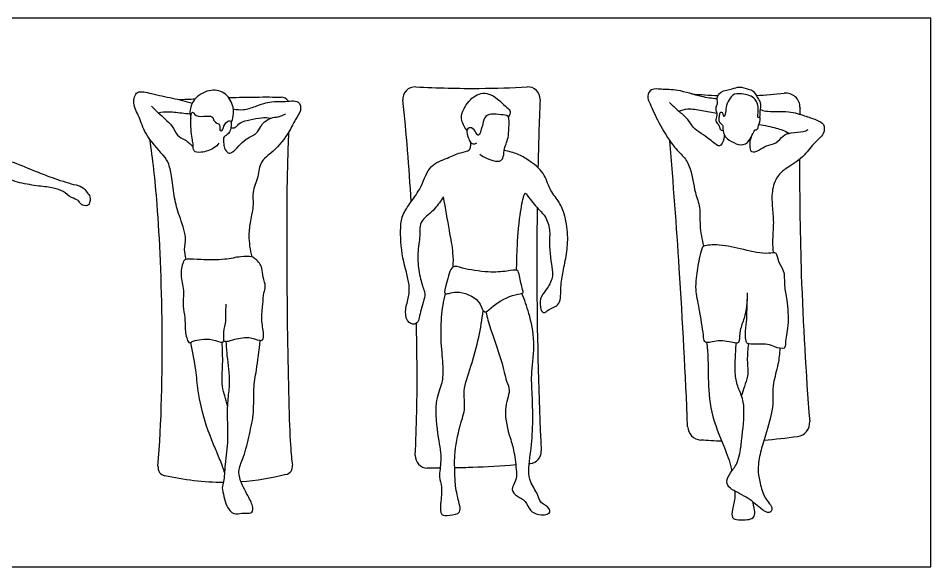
# Model space of a CAD drawing. Header units: millimetres. Extents: x 144.8 to 160.3, y 0.8 to 12.7.
# Drawn here: x 148.674 to 152.729, y 7.167 to 9.605 of the extents above; entities that cross this region are included whole.
import ezdxf

# ---------------------------------------------------------------- set-up
doc = ezdxf.new("R2010")
doc.units = ezdxf.units.MM
doc.layers.add('AG-PEOPLE', color=7, linetype='Continuous', true_color=0x66ccff)
doc.layers.add('X-VPRT', color=6, linetype='Continuous', true_color=0xff00ff)

msp = doc.modelspace()

# ---------------------------------------------------------------- linework, layer by layer
at = {"layer": 'AG-PEOPLE'}
for centre, radius, start, end in [((150.4371, 9.246), 0.0541, 87.043, 185.97), ((150.9386, 9.2461), 0.0541, 357.6818, 93.1565), ((149.8415, 9.216), 0.0385, 32.3543, 88.8693), ((152.0845, 9.2093), 0.0631, 358.9968, 96.5837), ((151.7115, 7.7929), 0.0631, 182.3558, 265.493), ((152.1278, 7.8077), 0.0631, 278.5819, 4.5817), ((150.9437, 7.6791), 0.0541, 275.401, 2.7225), ((150.4922, 7.6598), 0.0541, 177.5848, 269.3593), ((149.3332, 7.6093), 0.0385, 175.3557, 256.9561), ((149.854, 7.6138), 0.0385, 284.2311, 7.575)]:
    msp.add_arc(centre, radius, start, end, dxfattribs=at)
for points, knots in [([(149.6199, 9.1402), (149.6231, 9.147), (149.6291, 9.1617), (149.6341, 9.2124), (149.5998, 9.2761), (149.5298, 9.2939), (149.4565, 9.2565), (149.4334, 9.1985), (149.4374, 9.172), (149.4409, 9.16)], [0, 0, 0, 0, 0.271565, 0.670423, 1.140852, 1.604014, 2.106691, 2.542717, 2.894091, 2.894091, 2.894091, 2.894091]), ([(150.4399, 9.3001), (150.5357, 9.2951), (150.7164, 9.2914), (150.866, 9.2963), (150.9356, 9.3002)], [13.943359, 13.943359, 13.943359, 13.943359, 14.814156, 15.551598, 15.551598, 15.551598, 15.551598]), ([(151.7798, 9.2466), (151.7562, 9.2493), (151.7095, 9.2536), (151.6056, 9.2902), (151.5352, 9.287), (151.486, 9.2956), (151.4648, 9.2578), (151.483, 9.2217), (151.5193, 9.139), (151.5793, 9.0392), (151.6311, 8.9911), (151.6647, 8.9406), (151.6786, 8.829), (151.7067, 8.7658), (151.6998, 8.6834), (151.7117, 8.6224), (151.7188, 8.5917)], [0, 0, 0, 0, 0.483384, 1.079804, 1.568277, 1.946911, 2.274414, 2.62187, 3.16995, 3.795445, 4.26896, 4.708065, 5.308466, 5.787699, 6.296091, 6.853115, 6.853115, 6.853115, 6.853115]), ([(151.8064, 9.1042), (151.7945, 9.1052), (151.7924, 9.1172), (151.7881, 9.1319), (151.7688, 9.1491), (151.7849, 9.1743), (151.7699, 9.2054), (151.7839, 9.2262), (151.7763, 9.2491), (151.7936, 9.2848), (151.8475, 9.2881), (151.8765, 9.3051), (151.9182, 9.2887), (151.9415, 9.2853), (151.9632, 9.2439), (151.9749, 9.2261), (151.9688, 9.1926), (151.9688, 9.1756), (151.9684, 9.1667)], [0, 0, 0, 0, 0.218603, 0.459942, 0.734734, 1.032071, 1.364678, 1.642375, 1.920952, 2.264563, 2.686785, 3.028958, 3.40753, 3.694532, 4.083981, 4.362334, 4.694919, 5.000972, 5.000972, 5.000972, 5.000972]), ([(149.4193, 8.5337), (149.416, 8.5501), (149.4092, 8.5781), (149.4244, 8.6338), (149.3882, 8.729), (149.366, 8.8041), (149.3584, 8.8932), (149.3446, 8.9591), (149.3195, 8.9976), (149.2323, 9.0899), (149.2153, 9.1653), (149.1782, 9.2239), (149.1981, 9.29), (149.2707, 9.2674), (149.3595, 9.2513), (149.4177, 9.2356), (149.4469, 9.2276)], [0, 0, 0, 0, 0.363298, 0.788742, 1.358264, 1.876615, 2.41817, 2.875993, 3.26549, 3.900022, 4.412474, 4.879657, 5.282827, 5.735417, 6.292467, 6.838271, 6.838271, 6.838271, 6.838271]), ([(149.609, 9.2526), (149.6535, 9.2539), (149.7528, 9.2558), (149.808, 9.2552), (149.8423, 9.2545)], [15.0850714, 15.0850714, 15.0850714, 15.0850714, 15.4410386, 15.9613635, 15.9613635, 15.9613635, 15.9613635]), ([(150.6676, 9.1076), (150.6551, 9.1214), (150.6369, 9.1587), (150.6516, 9.206), (150.701, 9.2703), (150.7773, 9.2788), (150.8423, 9.2077), (150.864, 9.1943), (150.8569, 9.1731), (150.8516, 9.1661)], [0, 0, 0, 0, 0.428304, 0.822902, 1.322885, 1.795601, 2.342652, 2.613055, 2.907212, 2.907212, 2.907212, 2.907212]), ([(151.9491, 9.1092), (151.942, 9.1068), (151.9266, 9.0545), (151.8858, 9.0368), (151.842, 9.0565), (151.8071, 9.0822), (151.8046, 9.1206), (151.805, 9.131), (151.7938, 9.1366), (151.7854, 9.151), (151.7888, 9.1724), (151.7914, 9.1884), (151.8085, 9.1854), (151.8076, 9.161), (151.8177, 9.1811), (151.8176, 9.2106), (151.8306, 9.2428), (151.8545, 9.2738), (151.8973, 9.2671), (151.9242, 9.2627), (151.953, 9.2462), (151.9666, 9.2038), (151.956, 9.1536), (151.9703, 9.1719), (151.9721, 9.1504), (151.9613, 9.1222), (151.9582, 9.1083), (151.9491, 9.1092)], [0, 0, 0, 0, 0.42904, 0.805886, 1.198978, 1.580865, 1.927644, 2.10351, 2.294886, 2.5264, 2.802154, 3.016114, 3.215729, 3.442699, 3.642743, 3.973156, 4.319103, 4.665517, 5.03292, 5.342746, 5.660133, 6.064475, 6.41496, 6.581019, 6.792086, 7.139873, 7.350128, 7.350128, 7.350128, 7.350128]), ([(149.2665, 9.2137), (149.2764, 9.2042), (149.2963, 9.1854), (149.3262, 9.1568), (149.3605, 9.1274), (149.3771, 9.0814), (149.4162, 9.0664), (149.4397, 9.0451), (149.4515, 9.0346)], [0, 0, 0, 0, 0.366686, 0.734926, 1.119355, 1.506065, 1.865811, 2.260383, 2.260383, 2.260383, 2.260383]), ([(149.6295, 9.2021), (149.6443, 9.1992), (149.676, 9.1961), (149.7285, 9.2131), (149.8002, 9.24), (149.8499, 9.2304), (149.9251, 9.2467), (149.933, 9.1914), (149.9024, 9.1544), (149.8793, 9.097), (149.8105, 9.0109), (149.7453, 8.9712), (149.7431, 8.8997), (149.711, 8.8326), (149.7215, 8.7777), (149.7042, 8.703), (149.6957, 8.6396), (149.703, 8.575), (149.7113, 8.5443)], [0, 0, 0, 0, 0.384319, 0.812894, 1.304958, 1.726305, 2.183515, 2.539751, 2.928463, 3.381511, 3.982908, 4.468242, 4.932641, 5.418541, 5.841748, 6.333434, 6.798571, 7.35869, 7.35869, 7.35869, 7.35869]), ([(151.8105, 9.0895), (151.8123, 9.0761), (151.8045, 9.0499), (151.7901, 9.0338), (151.7674, 9.0483), (151.7201, 9.0877), (151.681, 9.1093), (151.6651, 9.1317), (151.6438, 9.165), (151.6023, 9.1961), (151.5791, 9.2193), (151.5672, 9.231)], [0, 0, 0, 0, 0.364769, 0.599841, 0.868538, 1.327238, 1.710752, 2.002032, 2.357195, 2.769814, 3.174441, 3.174441, 3.174441, 3.174441]), ([(148.2327, 9.1844), (148.234, 9.1748), (148.2386, 9.1568), (148.2408, 9.1096), (148.2853, 9.0972), (148.3416, 9.0782), (148.4222, 9.0923), (148.4961, 9.0281), (148.5707, 8.9886), (148.6507, 8.9677), (148.7545, 8.9228), (148.8206, 8.898), (148.9169, 8.8651), (148.9579, 8.86), (148.979, 8.8306), (148.9953, 8.8138), (148.9919, 8.7768), (148.9738, 8.7692), (148.9475, 8.7796), (148.9434, 8.7983), (148.9064, 8.8061), (148.8745, 8.8385), (148.8298, 8.8521), (148.764, 8.8591), (148.678, 8.8717), (148.5944, 8.9042), (148.4665, 8.9407), (148.4109, 8.9636), (148.3793, 8.9515), (148.3756, 8.9121), (148.351, 8.8253), (148.3518, 8.7482), (148.3496, 8.689), (148.3496, 8.6599)], [0, 0, 0, 0, 0.307127, 0.671472, 1.032034, 1.471957, 1.969695, 2.518857, 3.040044, 3.561432, 4.158263, 4.655206, 5.222139, 5.582339, 5.906368, 6.182725, 6.504745, 6.734987, 7.020208, 7.250076, 7.580913, 7.963233, 8.344699, 8.807502, 9.33237, 9.883402, 10.543673, 10.977906, 11.26294, 11.601935, 12.141522, 12.65065, 13.182701, 13.182701, 13.182701, 13.182701]), ([(149.2962, 9.1854), (149.3097, 9.1882), (149.3386, 9.1908), (149.3669, 9.1877), (149.4138, 9.1835), (149.437, 9.1802)], [0, 0, 0, 0, 0.368573, 0.680994, 1.161356, 1.161356, 1.161356, 1.161356]), ([(149.565, 9.0497), (149.5588, 9.0418), (149.5457, 9.0255), (149.4884, 9.0057), (149.449, 9.0103), (149.4531, 9.0429), (149.4467, 9.0649), (149.4425, 9.1019), (149.4384, 9.1483), (149.4454, 9.2014), (149.463, 9.1635), (149.5102, 9.1724), (149.5424, 9.1686), (149.5408, 9.143), (149.5746, 9.136), (149.5667, 9.1029), (149.5848, 9.1055), (149.586, 9.1346), (149.6187, 9.1589), (149.622, 9.1264), (149.6129, 9.089), (149.5842, 9.0809), (149.5863, 9.059), (149.5871, 9.0327), (149.5988, 9.0124), (149.6086, 9.0035), (149.6361, 9.012), (149.674, 9.0701), (149.7334, 9.0872), (149.7508, 9.1249), (149.7674, 9.1457), (149.7981, 9.1655), (149.8285, 9.1647), (149.8522, 9.1752), (149.8635, 9.181)], [0, 0, 0, 0, 0.314637, 0.760498, 1.083106, 1.374249, 1.652467, 1.994232, 2.415001, 2.753474, 3.021942, 3.416382, 3.716606, 3.963565, 4.263309, 4.54638, 4.714044, 5.018845, 5.325333, 5.59177, 5.947241, 6.228583, 6.474132, 6.769309, 7.047696, 7.311548, 7.552975, 8.235182, 8.674459, 9.032612, 9.32564, 9.660645, 10.013104, 10.366391, 10.366391, 10.366391, 10.366391]), ([(149.6189, 9.1181), (149.6254, 9.1176), (149.6409, 9.117), (149.6592, 9.1459), (149.7039, 9.1529), (149.7546, 9.166), (149.7821, 9.1631), (149.7952, 9.161)], [0, 0, 0, 0, 0.253908, 0.567408, 0.948587, 1.366574, 1.721931, 1.721931, 1.721931, 1.721931]), ([(150.7253, 9.001), (150.7352, 8.9934), (150.7553, 8.981), (150.806, 8.9635), (150.831, 8.9803), (150.8314, 9.0178), (150.841, 9.0462), (150.8525, 9.0753), (150.853, 9.116), (150.8596, 9.1765), (150.8177, 9.1739), (150.7762, 9.1839), (150.74, 9.1656), (150.7396, 9.1273), (150.7286, 9.1148), (150.7263, 9.0862), (150.7128, 9.0832), (150.7065, 9.1049), (150.683, 9.1245), (150.6617, 9.1086), (150.6731, 9.0747), (150.681, 9.0539), (150.6989, 9.0443), (150.7076, 9.0494), (150.711, 9.0521)], [0, 0, 0, 0, 0.350129, 0.756785, 1.037975, 1.37694, 1.693772, 2.005497, 2.385167, 2.790286, 3.111646, 3.492154, 3.82998, 4.162189, 4.401409, 4.69352, 4.854525, 5.113701, 5.412356, 5.656514, 5.985599, 6.261472, 6.498744, 6.705252, 6.705252, 6.705252, 6.705252]), ([(151.6093, 9.1917), (151.622, 9.197), (151.6494, 9.2067), (151.7131, 9.1952), (151.7566, 9.188), (151.7788, 9.1828)], [0, 0, 0, 0, 0.367271, 0.821469, 1.295246, 1.295246, 1.295246, 1.295246]), ([(151.9705, 9.1998), (151.979, 9.1967), (151.9958, 9.1883), (152.0991, 9.1949), (152.1657, 9.1725), (152.2178, 9.1549), (152.258, 9.1374), (152.2565, 9.0872), (152.206, 9.0499), (152.1621, 8.985), (152.0903, 8.941), (152.0485, 8.9107), (152.0205, 8.8439), (152.0239, 8.7696), (152.032, 8.6982), (152.0239, 8.6131), (152.0271, 8.5803), (152.0285, 8.5641)], [0, 0, 0, 0, 0.298432, 0.870358, 1.353052, 1.762643, 2.107252, 2.455912, 2.886267, 3.37412, 3.893442, 4.302893, 4.774257, 5.266556, 5.75929, 6.283298, 6.684354, 6.684354, 6.684354, 6.684354]), ([(151.9652, 9.1323), (151.9913, 9.1298), (152.0431, 9.1176), (152.0803, 9.1057), (152.0993, 9.0938)], [0, 0, 0, 0, 0.5083713, 0.9643098, 0.9643098, 0.9643098, 0.9643098]), ([(149.8748, 9.0977), (149.8711, 9.0088), (149.8617, 8.7042), (149.8735, 7.7618), (149.889, 7.6427), (149.8922, 7.6188)], [16.602025, 16.602025, 16.602025, 16.602025, 17.397325, 19.273781, 19.720603, 19.720603, 19.720603, 19.720603]), ([(151.9305, 9.0767), (151.9256, 9.0654), (151.9226, 9.0425), (151.927, 9.0036), (151.969, 9.0181), (151.9963, 9.0421), (152.0432, 9.0454), (152.0711, 9.0858), (152.1075, 9.0978), (152.1627, 9.0989), (152.1765, 9.1068), (152.1834, 9.1102)], [0, 0, 0, 0, 0.34875, 0.656921, 0.988459, 1.34301, 1.722302, 2.092456, 2.438888, 2.845057, 3.11151, 3.11151, 3.11151, 3.11151]), ([(149.2947, 7.6124), (149.3265, 8.0039), (149.3088, 8.6663), (149.2714, 8.981), (149.2589, 9.0669)], [11.011683, 11.011683, 11.011683, 11.011683, 12.939435, 13.692759, 13.692759, 13.692759, 13.692759]), ([(150.5634, 8.8109), (150.5514, 8.7949), (150.5285, 8.7555), (150.466, 8.7108), (150.4561, 8.6732), (150.46, 8.6365), (150.4461, 8.5572), (150.453, 8.4776), (150.471, 8.4077), (150.4876, 8.3767), (150.4613, 8.3072), (150.4552, 8.2696), (150.4446, 8.2425), (150.4027, 8.2468), (150.3892, 8.3041), (150.4093, 8.3614), (150.4159, 8.4239), (150.3772, 8.5397), (150.37, 8.6724), (150.3805, 8.7358), (150.4269, 8.7996), (150.4687, 8.8589), (150.4989, 8.9558), (150.5814, 8.9818), (150.634, 9.0092), (150.681, 9.0153), (150.6845, 9.0356), (150.6851, 9.0484), (150.6836, 9.0546)], [0.407214, 0.407214, 0.407214, 0.407214, 0.872498, 1.368006, 1.70538, 2.046359, 2.555154, 3.081598, 3.563319, 3.88586, 4.576068, 4.931496, 5.216281, 5.532846, 5.94324, 6.389029, 6.832522, 7.46815, 8.129959, 8.582947, 9.076542, 9.574167, 10.130903, 10.645011, 11.097879, 11.466157, 11.699101, 11.949822, 11.949822, 11.949822, 11.949822]), ([(151.6484, 7.7903), (151.6388, 8.0245), (151.6168, 8.4405), (151.585, 8.8707), (151.5691, 9.0603)], [10.342907, 10.342907, 10.342907, 10.342907, 11.806643, 12.964049, 12.964049, 12.964049, 12.964049]), ([(150.8885, 8.4849), (150.8886, 8.5162), (150.89, 8.5779), (150.9003, 8.7256), (150.9181, 8.8096), (150.926, 8.8352), (150.9506, 8.7957), (150.9955, 8.7455), (151.0252, 8.7153), (151.0387, 8.6478), (151.0307, 8.6188), (151.0434, 8.4968), (151.0529, 8.461), (151.0272, 8.4036), (150.9939, 8.3706), (150.9897, 8.3229), (151.0064, 8.2875), (151.0337, 8.3151), (151.087, 8.3286), (151.0829, 8.4149), (151.0946, 8.4797), (151.1117, 8.5586), (151.1191, 8.6408), (151.1028, 8.7369), (151.0757, 8.7939), (151.0316, 8.8456), (151.0144, 8.9196), (150.9427, 8.9747), (150.8945, 9.0029), (150.8533, 9.014), (150.833, 9.0168)], [0, 0, 0, 0, 0.55472, 1.260591, 1.794163, 2.004564, 2.341696, 2.826626, 3.207218, 3.65621, 3.995005, 4.614135, 4.982152, 5.414257, 5.767129, 6.160007, 6.46135, 6.769747, 7.175298, 7.625065, 8.096192, 8.606748, 9.133095, 9.693278, 10.1471, 10.608695, 11.102578, 11.635062, 12.067587, 12.516572, 12.516572, 12.516572, 12.516572]), ([(152.1455, 8.9785), (152.1453, 8.805), (152.1519, 8.3965), (152.1734, 8.0292), (152.1907, 7.8127)], [16.001218, 16.001218, 16.001218, 16.001218, 17.033438, 18.437686, 18.437686, 18.437686, 18.437686]), ([(150.6066, 8.5006), (150.6074, 8.5212), (150.608, 8.5645), (150.5887, 8.6651), (150.5727, 8.7614), (150.5634, 8.8109)], [0, 0, 0, 0, 0.450329, 1.025534, 1.729929, 1.729929, 1.729929, 1.729929]), ([(150.9798, 8.7634), (150.9781, 8.6457), (150.9766, 8.2705), (150.9862, 7.9252), (150.9978, 7.6817)], [16.792089, 16.792089, 16.792089, 16.792089, 17.468258, 18.968231, 18.968231, 18.968231, 18.968231]), ([(151.9122, 8.3842), (151.9133, 8.3646), (151.9118, 8.3254), (151.9013, 8.2706), (151.8784, 8.2206), (151.8794, 8.1692), (151.8683, 8.1554), (151.802, 8.18), (151.7422, 8.1609), (151.721, 8.1657), (151.7187, 8.203), (151.7005, 8.3139), (151.6834, 8.3976), (151.6869, 8.4498), (151.6999, 8.5363), (151.7079, 8.5683), (151.715, 8.5878), (151.7203, 8.598), (151.7969, 8.6023), (151.8922, 8.5784), (152.0018, 8.5552), (152.0455, 8.5711), (152.0476, 8.5205), (152.0807, 8.4853), (152.0763, 8.4144), (152.0906, 8.352), (152.0995, 8.2407), (152.0809, 8.1672), (152.084, 8.131), (152.0309, 8.1436), (152.0083, 8.1609), (151.9206, 8.1535), (151.9085, 8.1635), (151.9023, 8.1959), (151.9113, 8.2441), (151.9128, 8.3179), (151.9125, 8.3556)], [-5.858979, -5.858979, -5.858979, -5.858979, -5.420013, -4.994636, -4.56145, -4.163287, -3.970421, -3.50594, -3.046401, -2.822208, -2.503102, -1.885406, -1.352514, -0.936855, -0.408877, 0, 0, 0.202842, 0.672051, 1.271944, 1.878247, 2.205362, 2.557909, 2.95432, 3.417693, 3.885231, 4.492223, 4.997796, 5.27846, 5.645669, 5.98432, 6.502775, 6.711768, 7.015844, 7.421966, 8.031106, 8.031106, 8.031106, 8.031106]), ([(149.5866, 8.1707), (149.5922, 8.1693), (149.6047, 8.1671), (149.6276, 8.1778), (149.6629, 8.1837), (149.6976, 8.1894), (149.7445, 8.1726), (149.7622, 8.1729), (149.7667, 8.207), (149.7507, 8.2666), (149.7621, 8.3315), (149.7623, 8.3839), (149.7766, 8.4126), (149.7591, 8.4542), (149.7587, 8.4933), (149.7467, 8.5166), (149.7275, 8.5356), (149.7116, 8.5474), (149.6577, 8.5472), (149.5925, 8.5294), (149.4852, 8.5313), (149.4415, 8.5347), (149.4157, 8.5338), (149.4061, 8.5277), (149.3906, 8.4609), (149.4137, 8.397), (149.4014, 8.3259), (149.4171, 8.2753), (149.4126, 8.2251), (149.4245, 8.1682), (149.4367, 8.1597), (149.4522, 8.1733), (149.4889, 8.1778), (149.5346, 8.181), (149.5833, 8.1591), (149.5888, 8.176), (149.5847, 8.2108), (149.598, 8.2595), (149.5955, 8.2868), (149.5971, 8.319), (149.5977, 8.3348)], [0, 0, 0, 0, 0.239007, 0.522744, 0.86266, 1.210701, 1.610747, 1.817824, 2.119347, 2.574902, 3.046147, 3.455132, 3.765694, 4.140186, 4.498854, 4.788024, 5.078638, 5.325742, 5.726696, 6.212031, 6.799958, 7.269055, 7.269055, 7.487007, 7.93795, 8.420947, 8.898281, 9.306769, 9.724498, 10.151306, 10.332112, 10.569192, 10.913606, 11.319839, 11.707315, 11.893033, 12.234013, 12.638988, 12.943462, 13.337927, 13.337927, 13.337927, 13.337927]), ([(150.5704, 8.3814), (150.5645, 8.3862), (150.5799, 8.4292), (150.5959, 8.5149), (150.6511, 8.4901), (150.7635, 8.4742), (150.8394, 8.4787), (150.896, 8.4918), (150.9001, 8.4582), (150.9143, 8.4022), (150.9211, 8.3802), (150.8749, 8.381), (150.7848, 8.3332), (150.7545, 8.2954), (150.7348, 8.3045), (150.7269, 8.3571), (150.6261, 8.402), (150.5767, 8.3764), (150.5704, 8.3814)], [0, 0, 0, 0, 0.388407, 0.891958, 1.268917, 1.886384, 2.407995, 2.794589, 3.088951, 3.536642, 3.761077, 4.104763, 4.69926, 5.076172, 5.283318, 5.673814, 6.261106, 6.670712, 6.670712, 6.670712, 6.670712]), ([(150.5704, 8.3814), (150.5625, 8.3469), (150.5504, 8.2771), (150.5505, 8.1493), (150.564, 8.0478), (150.557, 7.9738), (150.5194, 7.895), (150.539, 7.741), (150.5574, 7.6438), (150.5402, 7.5668), (150.5594, 7.5216), (150.5504, 7.4505), (150.5467, 7.3911), (150.5912, 7.3964), (150.6502, 7.4025), (150.6225, 7.4774), (150.6143, 7.5508), (150.6145, 7.5863), (150.6096, 7.6658), (150.6345, 7.7935), (150.6645, 7.8728), (150.6464, 7.9518), (150.6888, 8.0597), (150.7215, 8.1875), (150.7349, 8.2654), (150.74, 8.3046)], [0, 0, 0, 0, 0.59046, 1.239217, 1.819292, 2.299136, 2.826032, 3.534102, 4.116757, 4.603857, 4.995906, 5.488574, 5.883463, 6.225447, 6.612305, 7.073725, 7.574705, 7.910206, 8.412342, 9.073788, 9.596586, 10.091006, 10.701088, 11.363964, 11.987579, 11.987579, 11.987579, 11.987579]), ([(150.7515, 8.3), (150.758, 8.2745), (150.77, 8.2236), (150.8233, 8.0867), (150.84, 7.9933), (150.8645, 7.9501), (150.8246, 7.8629), (150.8592, 7.7391), (150.8784, 7.6815), (150.888, 7.5895), (150.8888, 7.5511), (150.8579, 7.5092), (150.8926, 7.4779), (150.9303, 7.4619), (150.9467, 7.4142), (150.9833, 7.3965), (151.0391, 7.3973), (151.0362, 7.4321), (150.9914, 7.4475), (150.9814, 7.4987), (150.9341, 7.5544), (150.9507, 7.6697), (150.9619, 7.7849), (150.9588, 7.9372), (150.9513, 8.0222), (150.9734, 8.1699), (150.9443, 8.2939), (150.9242, 8.3534), (150.912, 8.3824)], [0, 0, 0, 0, 0.509128, 1.205658, 1.763303, 2.138377, 2.677115, 3.316721, 3.782437, 4.32018, 4.681385, 5.053811, 5.406219, 5.773724, 6.1598, 6.525318, 6.915559, 7.179851, 7.549906, 7.947231, 8.420294, 9.019376, 9.649485, 10.354153, 10.983234, 11.593133, 12.231516, 12.788277, 12.788277, 12.788277, 12.788277]), ([(150.4381, 7.6621), (150.4436, 7.7932), (150.4485, 7.9411), (150.4444, 8.1869), (150.4429, 8.249)], [10.649241, 10.649241, 10.649241, 10.649241, 11.740246, 12.077336, 12.077336, 12.077336, 12.077336]), ([(149.4396, 8.1634), (149.448, 8.1233), (149.4633, 8.0409), (149.4699, 7.947), (149.5029, 7.7938), (149.5695, 7.6463), (149.5833, 7.6046), (149.5905, 7.5847)], [0, 0, 0, 0, 0.63561, 1.191845, 1.914696, 2.641002, 3.096868, 3.096868, 3.096868, 3.096868]), ([(149.6031, 7.8821), (149.5993, 7.8968), (149.5927, 7.9278), (149.5756, 7.97), (149.5847, 8.0713), (149.581, 8.1327), (149.5796, 8.165)], [0, 0, 0, 0, 0.386645, 0.769722, 1.337746, 1.902094, 1.902094, 1.902094, 1.902094]), ([(149.5963, 8.169), (149.5974, 8.1516), (149.5985, 8.118), (149.6155, 7.9993), (149.6068, 7.9335), (149.5994, 7.8478), (149.6084, 7.7327), (149.5912, 7.6269), (149.5897, 7.5462), (149.5761, 7.5194), (149.5895, 7.4771), (149.5956, 7.4383), (149.6312, 7.394), (149.6656, 7.4092), (149.7109, 7.4), (149.7204, 7.4288), (149.6985, 7.477), (149.6581, 7.5469), (149.6504, 7.6006), (149.6789, 7.6576), (149.701, 7.7573), (149.7238, 7.8525), (149.7166, 7.9596), (149.7339, 8.0414), (149.7438, 8.1295), (149.7492, 8.1734)], [0, 0, 0, 0, 0.413598, 1.030953, 1.506487, 2.027629, 2.646049, 3.252342, 3.753837, 4.055138, 4.420402, 4.79311, 5.189072, 5.524515, 5.889359, 6.149779, 6.563536, 7.084165, 7.491846, 7.938119, 8.516487, 9.091791, 9.673292, 10.201366, 10.861002, 10.861002, 10.861002, 10.861002]), ([(151.7329, 8.1637), (151.7353, 8.1413), (151.7401, 8.0948), (151.7385, 7.9854), (151.7513, 7.8331), (151.8176, 7.6883), (151.8373, 7.6268), (151.8449, 7.5931)], [0, 0, 0, 0, 0.470513, 1.063505, 1.780021, 2.49652, 3.066166, 3.066166, 3.066166, 3.066166]), ([(152.0579, 8.1382), (152.0564, 8.1143), (152.053, 8.0682), (152.0272, 7.9838), (152.0261, 7.9341), (152.0305, 7.8725), (151.994, 7.7506), (151.9711, 7.6794), (151.9583, 7.6018), (151.9675, 7.5478), (151.9848, 7.4816), (152.0117, 7.449), (152.028, 7.4264), (152.0112, 7.3989), (151.967, 7.4286), (151.9137, 7.4795), (151.8364, 7.51), (151.8171, 7.5441), (151.8374, 7.5881), (151.8765, 7.6244), (151.894, 7.7683), (151.904, 7.8965), (151.8746, 7.9554), (151.858, 8.0136), (151.8602, 8.085), (151.8622, 8.1354), (151.8645, 8.1609)], [0, 0, 0, 0, 0.484615, 1.016882, 1.414805, 1.860544, 2.502666, 3.014434, 3.507577, 3.936811, 4.405716, 4.77984, 5.064291, 5.323852, 5.699174, 6.212682, 6.728011, 7.05466, 7.426904, 7.835938, 8.520892, 9.177343, 9.627643, 10.064696, 10.547438, 11.049241, 11.049241, 11.049241, 11.049241]), ([(151.9186, 8.158), (151.9158, 8.1338), (151.9103, 8.0861), (151.9203, 8.0161), (151.8992, 7.9695), (151.8939, 7.9478), (151.8875, 7.9276)], [0, 0, 0, 0, 0.513016, 1.013999, 1.432159, 1.782912, 1.782912, 1.782912, 1.782912]), ([(150.8845, 7.6196), (150.8196, 7.6144), (150.7259, 7.609), (150.6395, 7.6066), (150.6133, 7.6061)], [10.8893384, 10.8893384, 10.8893384, 10.8893384, 11.5184886, 11.7984966, 11.7984966, 11.7984966, 11.7984966]), ([(151.8582, 7.5033), (151.8586, 7.4957), (151.8587, 7.4629), (151.8468, 7.426), (151.8421, 7.381), (151.875, 7.3747), (151.9375, 7.3743), (151.9508, 7.405), (151.944, 7.4264), (151.9391, 7.4496), (151.938, 7.455)], [3.545369, 3.545369, 3.545369, 3.545369, 3.673135, 4.120309, 4.462725, 4.766335, 5.208881, 5.495985, 5.844728, 5.942522, 5.942522, 5.942522, 5.942522])]:
    msp.add_open_spline(points, degree=3, knots=knots, dxfattribs=at)
for points in [[(149.3871, 9.2434), (149.4114, 9.2448), (149.4357, 9.246), (149.4598, 9.2471)], [(151.6651, 9.2694), (151.7049, 9.2658), (151.7448, 9.2633), (151.7838, 9.2618)], [(151.9534, 9.262), (151.9963, 9.2639), (152.0368, 9.2673), (152.0773, 9.272)], [(150.4197, 8.7899), (150.4104, 8.9421), (150.3983, 9.0963), (150.3833, 9.2404)], [(150.9927, 9.2439), (150.9886, 9.1435), (150.9854, 9.0422), (150.983, 8.9411)], [(152.1477, 9.2082), (152.1475, 9.1983), (152.1473, 9.1884), (152.1472, 9.1785)], [(152.1372, 7.7452), (152.0873, 7.7377), (152.0371, 7.7322), (151.9868, 7.7286)], [(151.8001, 7.7248), (151.7689, 7.7258), (151.7377, 7.7274), (151.7065, 7.7299)], [(150.9488, 7.6252), (150.9474, 7.6251), (150.946, 7.6249), (150.9445, 7.6248)], [(150.5485, 7.6054), (150.5295, 7.6054), (150.5106, 7.6055), (150.4916, 7.6057)], [(149.5852, 7.5413), (149.4988, 7.5415), (149.4099, 7.5519), (149.3245, 7.5717)], [(149.8635, 7.5764), (149.7982, 7.5598), (149.7318, 7.5487), (149.6638, 7.544)]]:
    msp.add_open_spline(points, degree=3, dxfattribs=at)
at = {"layer": 'X-VPRT'}
msp.add_lwpolyline([(144.8039, 9.6053), (144.8039, 7.1669), (152.7287, 7.1669), (152.7287, 9.6053)], close=True, dxfattribs=at)

doc.saveas('drawing.dxf')
